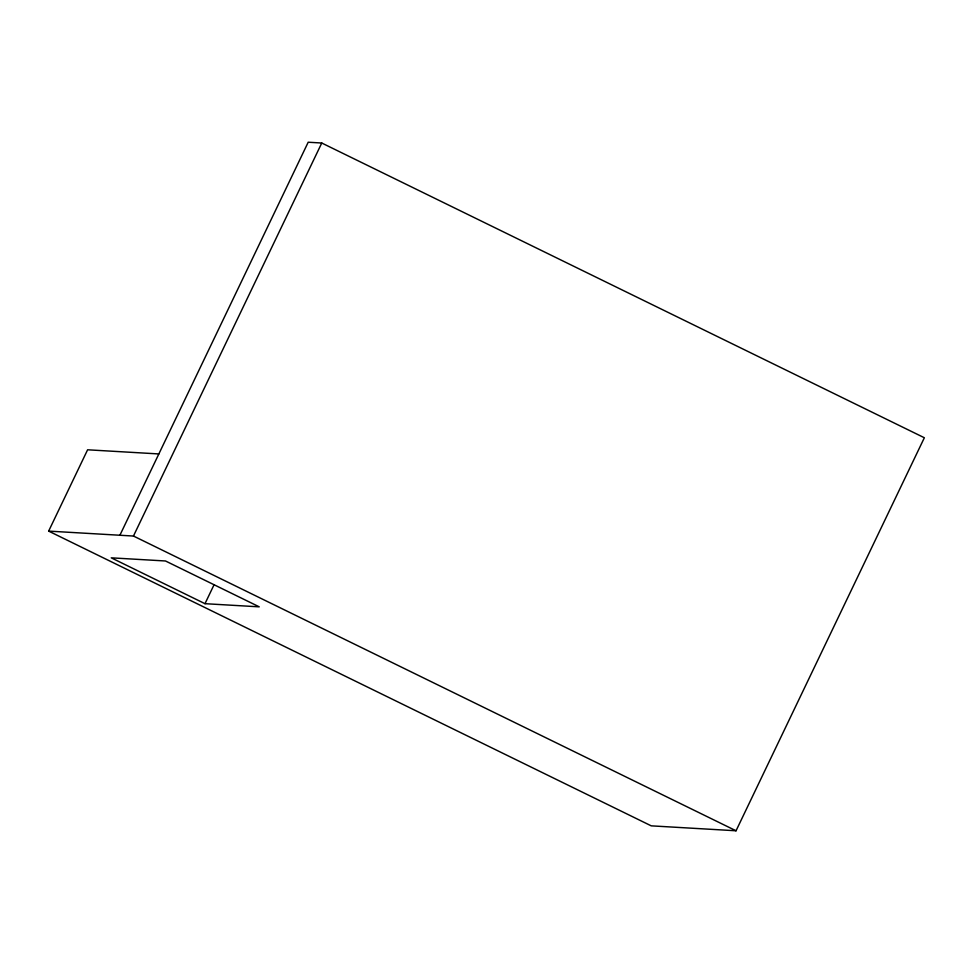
<?xml version="1.0" encoding="UTF-8"?>
<svg xmlns="http://www.w3.org/2000/svg" width="973" height="973" viewBox="0 0 973 973"><rect width="100%" height="100%" fill="white"/><g stroke="black" fill="none" stroke-linecap="round" stroke-linejoin="round"><path stroke-width="1.46" d="M119.898 535.247L308.198 142.228L321.759 143.019L924.35 437.753L736.05 830.772L651.241 825.846L48.65 531.112L87.606 449.794L158.854 453.941M48.65 531.112L133.459 536.038L321.759 143.019M204.987 603.686L259.232 606.836L165.495 560.983L111.25 557.833L204.987 603.686L214.084 584.712M133.459 536.038L736.05 830.772"/></g></svg>
